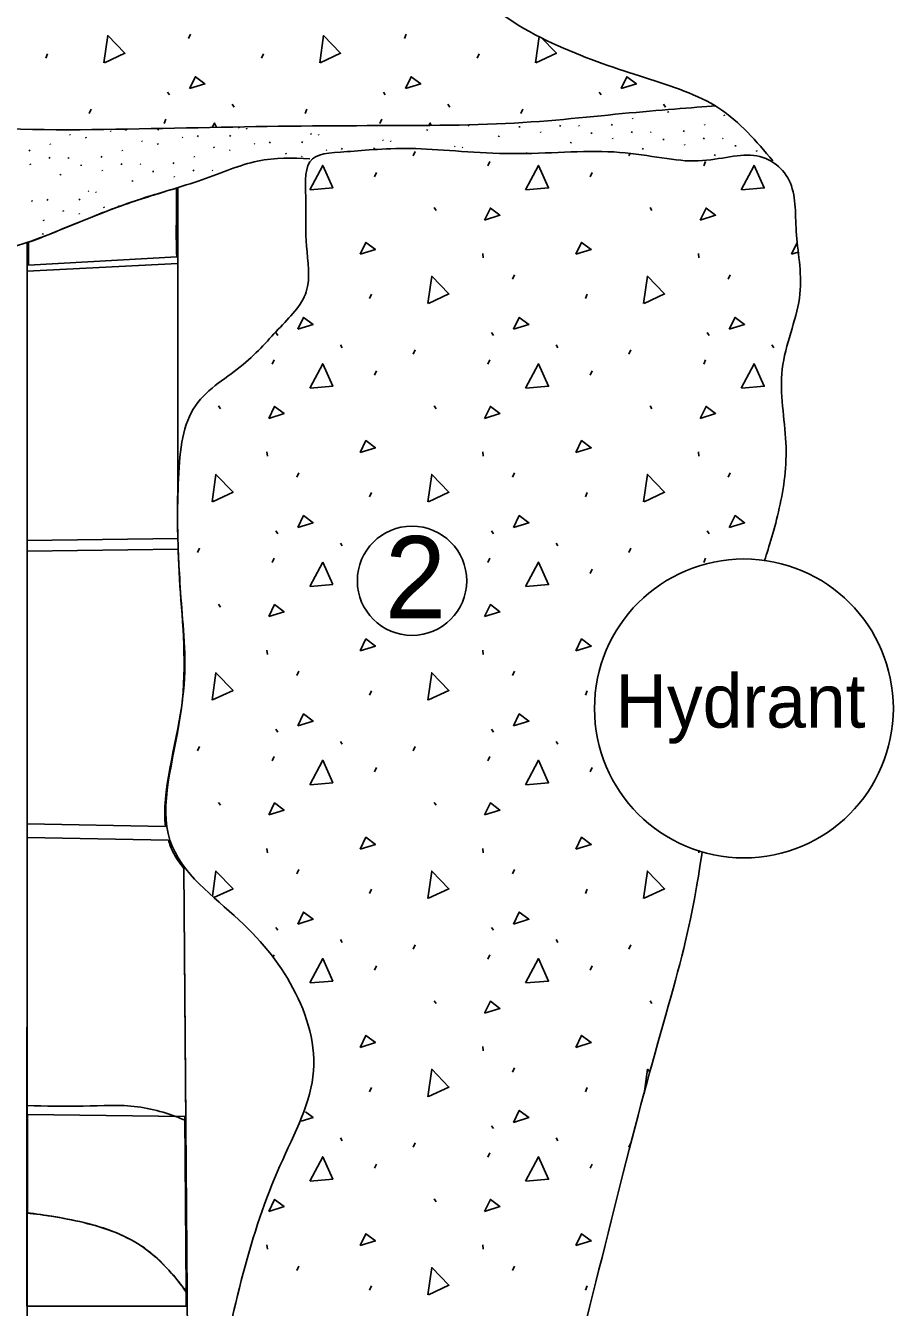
# Model space of a CAD drawing. Extents: x 1 to 19.8, y 6.7 to 26.8.
# Drawn here: x 9.551 to 11.663, y 20.723 to 23.841 of the extents above; entities that cross this region are included whole.
import ezdxf

# ---------------------------------------------------------------- set-up
doc = ezdxf.new("R2010")
doc.units = 0
for name, color, linetype in [('1 Context Lines', 7, 'Continuous'), ('3 Brick', 7, 'Continuous'), ('4 Pipes', 7, 'Continuous'), ('5 Text', 7, 'Continuous'), ('Fill', 7, 'Continuous'), ('Temp', 7, 'Continuous')]:
    doc.layers.add(name, color=color, linetype=linetype)

msp = doc.modelspace()

# ---------------------------------------------------------------- linework, layer by layer
at = {"layer": '1 Context Lines'}
for points in [[(11.3693, 23.5117), (11.3296, 23.5591), (11.2497, 23.6541), (11.0612, 23.7122), (10.8498, 23.7818), (10.6205, 23.911), (10.4818, 24.1778), (10.2528, 24.3564), (10.0215, 24.5646), (9.5148, 24.6135), (8.7202, 24.5523), (7.4972, 24.6014), (6.195, 24.5466), (5.0307, 24.6053), (4.1306, 24.536), (3.5089, 24.5759), (3.1292, 24.5483), (2.9989, 24.5567), (2.9739, 24.5587)], [(2.7384, 23.7552), (2.8088, 23.7418), (2.9882, 23.7109), (3.3083, 23.7281), (3.6789, 23.6729), (4.0767, 23.6709), (4.4377, 23.69), (4.763, 23.6938), (5.0382, 23.7796), (5.3916, 23.6671), (5.789, 23.7291), (6.2233, 23.7408), (6.5904, 23.6926), (7.0205, 23.7115), (7.5039, 23.7483), (7.9934, 23.6932), (8.4745, 23.6795), (8.9204, 23.6708), (9.3938, 23.5801), (9.859, 23.5904), (10.311, 23.5991), (10.7156, 23.5953), (11.0117, 23.6291), (11.1753, 23.6414), (11.2309, 23.6452)], [(11.3495, 22.5397), (11.3599, 22.5718), (11.3886, 22.6632), (11.4117, 22.8223), (11.3724, 23.007), (11.4533, 23.1805), (11.4196, 23.3349), (11.4308, 23.4654), (11.3306, 23.5478), (11.1855, 23.4935), (10.9942, 23.5467), (10.7332, 23.5199), (10.4871, 23.5494), (10.3225, 23.5313), (10.2249, 23.53), (10.2363, 23.4049), (10.2301, 23.3077), (10.2527, 23.1872), (10.1649, 23.1041), (10.0844, 23.008), (9.9381, 22.9259), (9.9191, 22.7351), (9.9218, 22.4865), (9.9556, 22.1872), (9.8395, 21.847), (10.0749, 21.675), (10.2134, 21.5088), (10.2836, 21.2842), (10.1561, 21.0571), (10.0734, 20.796), (10.0079, 20.4862), (9.9671, 20.2107), (9.9472, 19.9611), (10.0009, 19.7371), (9.935, 19.4847), (10.0431, 19.2801), (9.9933, 19.1159), (10.0492, 19.0718), (10.1101, 19.1573), (10.2282, 19.2516), (10.4746, 19.4173), (10.6517, 19.6681), (10.7561, 19.9777), (10.8256, 20.3436), (10.947, 20.8132), (11.0652, 21.2914), (11.1682, 21.6296), (11.1924, 21.7942), (11.1974, 21.8306)], [(11.3495, 22.5397), (11.3599, 22.5718), (11.3886, 22.6632), (11.4117, 22.8223), (11.3724, 23.007), (11.4533, 23.1805), (11.4196, 23.3349), (11.4308, 23.4654), (11.3306, 23.5478), (11.1855, 23.4935), (10.9942, 23.5467), (10.7332, 23.5199), (10.4871, 23.5494), (10.3225, 23.5313), (10.2249, 23.53), (10.2363, 23.4049), (10.2301, 23.3077), (10.2527, 23.1872), (10.1649, 23.1041), (10.0844, 23.008), (9.9381, 22.9259), (9.9191, 22.7351), (9.9218, 22.4865), (9.9556, 22.1872), (9.8395, 21.847), (10.0749, 21.675), (10.2134, 21.5088), (10.2836, 21.2842), (10.1561, 21.0571), (10.0734, 20.796), (10.0079, 20.4862), (9.9671, 20.2107), (9.9472, 19.9611), (10.0009, 19.7371), (9.935, 19.4847), (10.0431, 19.2801), (9.9933, 19.1159), (10.0492, 19.0718), (10.1101, 19.1573), (10.2282, 19.2516), (10.4746, 19.4173), (10.6517, 19.6681), (10.7561, 19.9777), (10.8256, 20.3436), (10.947, 20.8132), (11.0652, 21.2914), (11.1682, 21.6296), (11.1924, 21.7942), (11.1974, 21.8306)], [(5.679, 23.3111), (5.7123, 23.3083), (5.7856, 23.3047), (5.9465, 23.3338), (6.1082, 23.2223), (6.335, 23.1916), (6.457, 23.3405), (6.6556, 23.3687), (6.8584, 23.4045), (7.07, 23.3091), (7.26, 23.3298), (7.4479, 23.3672), (7.606, 23.2311), (7.8308, 23.1902), (8.0822, 23.0997), (8.2992, 22.9721), (8.4993, 23.0247), (8.6675, 22.9919), (8.8536, 23.1341), (9.1086, 23.1394), (9.312, 23.2765), (9.4946, 23.2853), (9.6571, 23.3529), (9.8209, 23.4192), (9.9863, 23.463), (10.1156, 23.5217), (10.2017, 23.5184), (10.2427, 23.5168)]]:
    msp.add_open_spline(points, degree=3, dxfattribs=at)
at = {"layer": '3 Brick'}
for p, q in [((9.9189, 23.4455), (9.9189, 23.3895)), ((9.9216, 23.4463), (9.9216, 22.7041)), ((9.5554, 23.3122), (9.5554, 17.5554)), ((9.5586, 23.2583), (9.5587, 23.3138)), ((9.5587, 23.3138), (9.5587, 23.3135)), ((9.5554, 23.243), (9.9216, 23.2617)), ((9.9191, 23.2785), (9.5586, 23.2583)), ((9.9216, 23.2617), (9.9216, 22.7041)), ((9.5554, 22.5883), (9.5554, 23.243)), ((9.9218, 22.593), (9.5554, 22.5883)), ((9.9227, 22.5671), (9.5554, 22.5624)), ((9.5554, 22.5624), (9.5554, 21.8991)), ((9.5554, 21.8991), (9.8919, 21.8924)), ((9.5554, 21.866), (9.8988, 21.8592)), ((9.5554, 21.2138), (9.5554, 21.866)), ((9.9368, 21.7902), (9.9503, 19.9454)), ((9.9368, 21.7902), (9.9413, 21.1772)), ((9.5545, 20.7258), (9.5545, 21.4039)), ((9.5558, 20.9529), (9.5558, 21.1916)), ((9.5558, 21.1916), (9.9391, 21.1872)), ((9.9391, 21.1872), (9.942, 20.762)), ((9.5545, 20.7258), (9.5554, 20.952)), ((9.942, 20.7595), (9.942, 20.7258)), ((9.942, 20.7258), (9.5545, 20.7258))]:
    msp.add_line(p, q, dxfattribs=at)
for points, degree in [([(9.5587, 23.3135), (9.5846, 23.3227), (9.6777, 23.3613), (9.7964, 23.4092), (9.8924, 23.4374), (9.9189, 23.4455)], 3), ([(9.9189, 23.3895), (9.9179, 23.3519), (9.9181, 23.315), (9.9191, 23.2785)], 2), ([(9.9216, 22.7041), (9.9206, 22.6664), (9.9208, 22.6296), (9.9218, 22.593)], 2), ([(9.8919, 21.8924), (9.8815, 21.9727), (9.9532, 22.209), (9.9287, 22.4252), (9.923, 22.5589), (9.9227, 22.5671)], 3), ([(9.8988, 21.8592), (9.9015, 21.8501), (9.9107, 21.8259), (9.9257, 21.8037), (9.9368, 21.7902)], 3), ([(9.9413, 21.1772), (9.9073, 21.1911), (9.8254, 21.2193), (9.6929, 21.2101), (9.599, 21.2123), (9.5554, 21.2138)], 3), ([(9.5554, 21.2138), (9.599, 21.2123), (9.6929, 21.2101), (9.8254, 21.2193), (9.9073, 21.1911), (9.9413, 21.1772)], 3), ([(9.5554, 20.952), (9.5923, 20.948), (9.7067, 20.9319), (9.856, 20.8736), (9.925, 20.7851), (9.9444, 20.756)], 3), ([(9.942, 20.762), (9.9109, 20.8022), (9.8449, 20.878), (9.708, 20.9314), (9.595, 20.9476), (9.5558, 20.9529)], 3)]:
    msp.add_open_spline(points, degree=degree, dxfattribs=at)
at = {"layer": '4 Pipes'}
msp.add_circle((11.2992, 22.1796), 0.3636, dxfattribs=at)
at = {"layer": '5 Text'}
msp.add_circle((10.4916, 22.4902), 0.133, dxfattribs=at)
at = {"layer": 'Fill'}
for p, q in [((9.9481, 23.8097), (9.9528, 23.8202)), ((10.4731, 23.8097), (10.4777, 23.8202)), ((9.6003, 23.7619), (9.605, 23.7724)), ((10.1253, 23.7619), (10.1299, 23.7724)), ((10.6502, 23.7619), (10.6549, 23.7724)), ((9.897, 23.6792), (9.9017, 23.6722)), ((10.4219, 23.6792), (10.4266, 23.6722)), ((10.9469, 23.6792), (10.9516, 23.6722)), ((9.7064, 23.6268), (9.7111, 23.6372)), ((10.054, 23.6496), (10.0587, 23.6426)), ((10.2313, 23.6268), (10.236, 23.6372)), ((10.5789, 23.6496), (10.5836, 23.6426)), ((10.7563, 23.6268), (10.7609, 23.6372)), ((11.1039, 23.6496), (11.1085, 23.6426)), ((9.8882, 23.6024), (9.8929, 23.6129)), ((10.4131, 23.6024), (10.4178, 23.6129)), ((11.028, 23.6158), (11.0291, 23.6138)), ((11.1144, 23.6318), (11.1156, 23.6297)), ((11.2509, 23.6235), (11.2521, 23.6214)), ((9.659, 23.5762), (9.6601, 23.5741)), ((9.7576, 23.5849), (9.7587, 23.5828)), ((9.7948, 23.5855), (9.7963, 23.5883)), ((9.8734, 23.5862), (9.875, 23.5891)), ((9.9699, 23.5702), (9.9714, 23.573)), ((10.0485, 23.5709), (10.0501, 23.5738)), ((10.0701, 23.5936), (10.0712, 23.5915)), ((10.0888, 23.5912), (10.0899, 23.5891)), ((10.2452, 23.5783), (10.2463, 23.5762)), ((10.2638, 23.5759), (10.265, 23.5738)), ((10.5273, 23.5853), (10.5289, 23.5882)), ((10.6291, 23.5977), (10.6302, 23.5957)), ((10.7024, 23.57), (10.704, 23.5728)), ((10.7533, 23.5957), (10.7534, 23.5927)), ((10.8042, 23.5824), (10.8053, 23.5803)), ((10.8509, 23.5955), (10.8525, 23.5983)), ((10.8971, 23.5979), (10.8982, 23.5958)), ((10.9284, 23.5804), (10.9285, 23.5774)), ((10.9771, 23.598), (10.9787, 23.6009)), ((11.026, 23.5801), (11.0275, 23.583)), ((11.0722, 23.5825), (11.0733, 23.5804)), ((11.1522, 23.5827), (11.1538, 23.5855)), ((11.2031, 23.6005), (11.2042, 23.5984)), ((9.6111, 23.5532), (9.6123, 23.5511)), ((9.6976, 23.5692), (9.6987, 23.5671)), ((9.8341, 23.5608), (9.8352, 23.5587)), ((9.8727, 23.5539), (9.8738, 23.5518)), ((9.9327, 23.5696), (9.9338, 23.5675)), ((10.0092, 23.5455), (10.0103, 23.5434)), ((10.1078, 23.5542), (10.1089, 23.5522)), ((10.1449, 23.5549), (10.1465, 23.5577)), ((10.2236, 23.5556), (10.2252, 23.5585)), ((10.32, 23.5395), (10.3216, 23.5424)), ((10.3987, 23.5403), (10.4003, 23.5431)), ((10.4202, 23.563), (10.4214, 23.5609)), ((10.4389, 23.5606), (10.4401, 23.5585)), ((10.5953, 23.5477), (10.5965, 23.5456)), ((10.614, 23.5453), (10.6152, 23.5432)), ((10.8775, 23.5547), (10.8791, 23.5575)), ((10.9792, 23.5671), (10.9804, 23.565)), ((11.0526, 23.5393), (11.0541, 23.5422)), ((11.1035, 23.565), (11.1036, 23.562)), ((11.1543, 23.5518), (11.1555, 23.5497)), ((11.201, 23.5648), (11.2026, 23.5677)), ((11.2473, 23.5672), (11.2484, 23.5651)), ((11.2786, 23.5497), (11.2786, 23.5467)), ((9.5602, 23.5354), (9.5618, 23.5382)), ((9.6091, 23.5175), (9.6107, 23.5204)), ((9.6553, 23.5199), (9.6564, 23.5178)), ((9.7353, 23.5201), (9.7369, 23.5229)), ((9.7862, 23.5379), (9.7873, 23.5358)), ((9.9613, 23.5226), (9.9624, 23.5205)), ((10.0477, 23.5386), (10.0489, 23.5365)), ((10.1842, 23.5302), (10.1854, 23.5281)), ((10.2228, 23.5232), (10.224, 23.5211)), ((10.2828, 23.5389), (10.284, 23.5368)), ((10.4945, 23.5236), (10.4992, 23.5341)), ((10.7704, 23.5324), (10.771, 23.5313)), ((11.0195, 23.5236), (11.0226, 23.5306)), ((11.2277, 23.524), (11.2292, 23.5269)), ((11.3294, 23.5365), (11.3305, 23.5344)), ((9.5624, 23.5045), (9.5635, 23.5024)), ((9.6357, 23.4767), (9.6373, 23.4796)), ((9.6866, 23.5024), (9.6867, 23.4994)), ((9.7374, 23.4892), (9.7386, 23.4871)), ((9.7842, 23.5022), (9.7857, 23.505)), ((9.8304, 23.5046), (9.8315, 23.5025)), ((9.8617, 23.4871), (9.8618, 23.4841)), ((9.9104, 23.5047), (9.912, 23.5076)), ((9.9592, 23.4869), (9.9608, 23.4897)), ((10.0055, 23.4893), (10.0066, 23.4872)), ((10.4001, 23.4725), (10.4048, 23.483)), ((10.6763, 23.4993), (10.681, 23.5098)), ((10.9251, 23.4725), (10.9297, 23.483)), ((11.2013, 23.4993), (11.2059, 23.5098)), ((9.8108, 23.4614), (9.8124, 23.4642)), ((9.9125, 23.4738), (9.9137, 23.4717)), ((9.6035, 23.4156), (9.6051, 23.4185)), ((9.6821, 23.4164), (9.6837, 23.4192)), ((9.7037, 23.4391), (9.7049, 23.437)), ((9.7224, 23.4367), (9.7235, 23.4346)), ((9.5663, 23.415), (9.5675, 23.4129)), ((9.6428, 23.391), (9.6439, 23.3889)), ((9.7414, 23.3997), (9.7425, 23.3976)), ((9.7786, 23.4003), (9.7801, 23.4032)), ((10.5458, 23.3979), (10.5505, 23.3909)), ((11.0708, 23.3979), (11.0754, 23.3909)), ((9.5949, 23.368), (9.5961, 23.3659)), ((9.6814, 23.384), (9.6825, 23.3819)), ((9.5929, 23.3323), (9.5945, 23.3352)), ((10.6636, 23.2861), (10.6648, 23.2756)), ((11.1886, 23.2861), (11.1897, 23.2756)), ((10.7363, 23.2242), (10.7409, 23.2347)), ((11.2612, 23.2242), (11.2659, 23.2347)), ((10.3885, 23.1765), (10.3932, 23.187)), ((10.9134, 23.1765), (10.9181, 23.187)), ((10.1602, 23.0938), (10.1649, 23.0868)), ((10.6852, 23.0938), (10.6898, 23.0868)), ((11.2101, 23.0938), (11.2148, 23.0868)), ((10.3172, 23.0641), (10.3219, 23.0571)), ((10.4945, 23.0413), (10.4992, 23.0518)), ((10.8421, 23.0641), (10.8468, 23.0571)), ((11.0195, 23.0413), (11.0241, 23.0518)), ((11.3671, 23.0641), (11.3717, 23.0571)), ((10.1514, 23.0169), (10.1561, 23.0274)), ((10.6763, 23.0169), (10.681, 23.0274)), ((11.2013, 23.0169), (11.2059, 23.0274)), ((10.4001, 22.9901), (10.4048, 23.0006)), ((10.9251, 22.9901), (10.9297, 23.0006)), ((10.0209, 22.9156), (10.0255, 22.9086)), ((10.5458, 22.9156), (10.5505, 22.9086)), ((11.0708, 22.9156), (11.0754, 22.9086)), ((10.1387, 22.8038), (10.1399, 22.7933)), ((10.6636, 22.8038), (10.6648, 22.7933)), ((11.1886, 22.8038), (11.1897, 22.7933)), ((10.2114, 22.7419), (10.216, 22.7524)), ((10.7363, 22.7419), (10.7409, 22.7524)), ((11.2612, 22.7419), (11.2659, 22.7524)), ((10.3885, 22.6941), (10.3932, 22.7046)), ((10.9134, 22.6941), (10.9181, 22.7046)), ((10.1602, 22.6114), (10.1649, 22.6044)), ((10.6852, 22.6114), (10.6898, 22.6044)), ((11.2101, 22.6114), (11.2148, 22.6044)), ((10.3172, 22.5818), (10.3219, 22.5748)), ((10.8421, 22.5818), (10.8468, 22.5748)), ((9.9696, 22.559), (9.9743, 22.5694)), ((10.1514, 22.5346), (10.1561, 22.5451)), ((10.6763, 22.5346), (10.681, 22.5451)), ((11.0195, 22.559), (11.0241, 22.5694)), ((11.2013, 22.5346), (11.2059, 22.5451)), ((10.2428, 22.4764), (10.2743, 22.5358)), ((10.2743, 22.5358), (10.2988, 22.481)), ((10.9251, 22.5078), (10.9297, 22.5183)), ((10.2988, 22.481), (10.244, 22.4764)), ((10.0209, 22.4332), (10.0255, 22.4262)), ((10.1387, 22.3214), (10.1399, 22.311)), ((10.6636, 22.3214), (10.6648, 22.311)), ((10.2114, 22.2596), (10.216, 22.2701)), ((10.7363, 22.2596), (10.7409, 22.2701)), ((10.3885, 22.2118), (10.3932, 22.2223)), ((10.9134, 22.2118), (10.9181, 22.2223)), ((10.1602, 22.1291), (10.1649, 22.1221)), ((10.6852, 22.1291), (10.6898, 22.1221)), ((9.9696, 22.0766), (9.9743, 22.0871)), ((10.3172, 22.0994), (10.3219, 22.0925)), ((10.4945, 22.0766), (10.4992, 22.0871)), ((10.8421, 22.0994), (10.8468, 22.0925)), ((10.1514, 22.0523), (10.1561, 22.0628)), ((10.6763, 22.0523), (10.681, 22.0628)), ((10.4001, 22.0255), (10.4048, 22.036)), ((10.9251, 22.0255), (10.9297, 22.036)), ((10.0209, 21.9509), (10.0255, 21.9439)), ((10.5458, 21.9509), (10.5505, 21.9439)), ((10.1387, 21.8391), (10.1399, 21.8286)), ((10.6636, 21.8391), (10.6648, 21.8286)), ((11.1891, 21.8346), (11.1897, 21.8286)), ((10.2114, 21.7773), (10.216, 21.7878)), ((10.7363, 21.7773), (10.7409, 21.7878)), ((10.3885, 21.7295), (10.3932, 21.74)), ((10.9134, 21.7295), (10.9181, 21.74)), ((10.1602, 21.6468), (10.1649, 21.6398)), ((10.6852, 21.6468), (10.6898, 21.6398)), ((10.3172, 21.6171), (10.3219, 21.6101)), ((10.8421, 21.6171), (10.8468, 21.6101)), ((10.1531, 21.5738), (10.1561, 21.5805)), ((10.4945, 21.5943), (10.4992, 21.6048)), ((10.6763, 21.57), (10.681, 21.5805)), ((11.0195, 21.5943), (11.0241, 21.6048)), ((10.4001, 21.5432), (10.4048, 21.5537)), ((10.9251, 21.5432), (10.9297, 21.5537)), ((10.5458, 21.4686), (10.5505, 21.4616)), ((11.0708, 21.4686), (11.0754, 21.4616)), ((10.6636, 21.3568), (10.6648, 21.3463)), ((10.7363, 21.2949), (10.7409, 21.3054)), ((10.3885, 21.2472), (10.3932, 21.2577)), ((10.9134, 21.2472), (10.9181, 21.2577)), ((10.6852, 21.1645), (10.6898, 21.1575)), ((10.3172, 21.1348), (10.3219, 21.1278)), ((10.4945, 21.112), (10.4992, 21.1225)), ((10.8421, 21.1348), (10.8468, 21.1278)), ((11.0195, 21.112), (11.0241, 21.1225)), ((10.6763, 21.0877), (10.681, 21.0982)), ((10.4001, 21.0609), (10.4048, 21.0713)), ((10.9251, 21.0609), (10.9297, 21.0713)), ((10.5458, 20.9863), (10.5505, 20.9793)), ((10.1387, 20.8745), (10.1399, 20.864)), ((10.6636, 20.8745), (10.6648, 20.864)), ((10.2114, 20.8126), (10.216, 20.8231)), ((10.7363, 20.8126), (10.7409, 20.8231)), ((10.3885, 20.7648), (10.3932, 20.7753)), ((10.9134, 20.7648), (10.9181, 20.7753))]:
    msp.add_line(p, q, dxfattribs=at)
for points in [[(9.7421, 23.7499), (9.7514, 23.8165), (9.7931, 23.7734), (9.7432, 23.7503)], [(10.2671, 23.7499), (10.2763, 23.8165), (10.318, 23.7734), (10.2681, 23.7503)], [(10.792, 23.7499), (10.8009, 23.8145)], [(10.8054, 23.8122), (10.843, 23.7734), (10.7931, 23.7503)], [(9.9505, 23.6874), (9.9645, 23.7165), (9.9878, 23.699), (9.9505, 23.6874)], [(10.4754, 23.6874), (10.4894, 23.7165), (10.5127, 23.699), (10.4754, 23.6874)], [(11.0003, 23.6874), (11.0143, 23.7165), (11.0376, 23.699), (11.0003, 23.6874)], [(10.0055, 23.5931), (10.0111, 23.6036), (10.0157, 23.5933)], [(10.5329, 23.5978), (10.536, 23.6036), (10.5386, 23.5979)], [(10.2428, 23.441), (10.2743, 23.5004), (10.2988, 23.4457), (10.244, 23.441)], [(10.7677, 23.441), (10.7992, 23.5004), (10.8237, 23.4457), (10.7689, 23.441)], [(11.2927, 23.441), (11.3241, 23.5004), (11.3486, 23.4457), (11.2938, 23.441)], [(10.6682, 23.3676), (10.6822, 23.3967), (10.7055, 23.3792), (10.6682, 23.3676)], [(11.1931, 23.3676), (11.2071, 23.3967), (11.2304, 23.3792), (11.1931, 23.3676)], [(10.3654, 23.2843), (10.3794, 23.3134), (10.4027, 23.2959), (10.3654, 23.2843)], [(10.8903, 23.2843), (10.9043, 23.3134), (10.9276, 23.2959), (10.8903, 23.2843)], [(11.4153, 23.2843), (11.4291, 23.3132)], [(11.4314, 23.2893), (11.4153, 23.2843)], [(10.5303, 23.1644), (10.5395, 23.231), (10.5812, 23.1879), (10.5314, 23.1648)], [(11.0552, 23.1644), (11.0644, 23.231), (11.1062, 23.1879), (11.0563, 23.1648)], [(10.2137, 23.1019), (10.2277, 23.131), (10.251, 23.1135), (10.2137, 23.1019)], [(10.7386, 23.1019), (10.7526, 23.131), (10.7759, 23.1135), (10.7386, 23.1019)], [(11.2635, 23.1019), (11.2775, 23.131), (11.3008, 23.1135), (11.2635, 23.1019)], [(10.2428, 22.9587), (10.2743, 23.0181), (10.2988, 22.9633), (10.244, 22.9587)], [(10.7677, 22.9587), (10.7992, 23.0181), (10.8237, 22.9633), (10.7689, 22.9587)], [(11.2927, 22.9587), (11.3241, 23.0181), (11.3486, 22.9633), (11.2938, 22.9587)], [(10.1432, 22.8853), (10.1572, 22.9144), (10.1805, 22.8969), (10.1432, 22.8853)], [(10.6682, 22.8853), (10.6822, 22.9144), (10.7055, 22.8969), (10.6682, 22.8853)], [(11.1931, 22.8853), (11.2071, 22.9144), (11.2304, 22.8969), (11.1931, 22.8853)], [(10.3654, 22.802), (10.3794, 22.8311), (10.4027, 22.8136), (10.3654, 22.802)], [(10.8903, 22.802), (10.9043, 22.8311), (10.9276, 22.8136), (10.8903, 22.802)], [(10.0053, 22.6821), (10.0146, 22.7487), (10.0563, 22.7056), (10.0064, 22.6825)], [(10.5303, 22.6821), (10.5395, 22.7487), (10.5812, 22.7056), (10.5314, 22.6825)], [(11.0552, 22.6821), (11.0644, 22.7487), (11.1062, 22.7056), (11.0563, 22.6825)], [(10.2137, 22.6196), (10.2277, 22.6487), (10.251, 22.6312), (10.2137, 22.6196)], [(10.7386, 22.6196), (10.7526, 22.6487), (10.7759, 22.6312), (10.7386, 22.6196)], [(11.2635, 22.6196), (11.2775, 22.6487), (11.3008, 22.6312), (11.2635, 22.6196)], [(10.7677, 22.4764), (10.7992, 22.5358), (10.8237, 22.481), (10.7689, 22.4764)], [(10.1432, 22.4029), (10.1572, 22.4321), (10.1805, 22.4146), (10.1432, 22.4029)], [(10.6682, 22.4029), (10.6822, 22.4321), (10.7055, 22.4146), (10.6682, 22.4029)], [(10.3654, 22.3196), (10.3794, 22.3488), (10.4027, 22.3313), (10.3654, 22.3196)], [(10.8903, 22.3196), (10.9043, 22.3488), (10.9276, 22.3313), (10.8903, 22.3196)], [(10.0053, 22.1998), (10.0146, 22.2664), (10.0563, 22.2233), (10.0064, 22.2002)], [(10.5303, 22.1998), (10.5395, 22.2664), (10.5812, 22.2233), (10.5314, 22.2002)], [(10.2137, 22.1372), (10.2277, 22.1664), (10.251, 22.1489), (10.2137, 22.1372)], [(10.7386, 22.1372), (10.7526, 22.1664), (10.7759, 22.1489), (10.7386, 22.1372)], [(10.2428, 21.994), (10.2743, 22.0535), (10.2988, 21.9987), (10.244, 21.994)], [(10.7677, 21.994), (10.7992, 22.0535), (10.8237, 21.9987), (10.7689, 21.994)], [(10.1432, 21.9206), (10.1572, 21.9498), (10.1805, 21.9323), (10.1432, 21.9206)], [(10.6682, 21.9206), (10.6822, 21.9498), (10.7055, 21.9323), (10.6682, 21.9206)], [(10.3654, 21.8373), (10.3794, 21.8664), (10.4027, 21.849), (10.3654, 21.8373)], [(10.8903, 21.8373), (10.9043, 21.8664), (10.9276, 21.849), (10.8903, 21.8373)], [(10.006, 21.7226), (10.0146, 21.784), (10.0563, 21.7409), (10.0098, 21.7194)], [(10.5303, 21.7174), (10.5395, 21.784), (10.5812, 21.7409), (10.5314, 21.7178)], [(11.0552, 21.7174), (11.0644, 21.784), (11.1062, 21.7409), (11.0563, 21.7178)], [(10.2137, 21.6549), (10.2277, 21.684), (10.251, 21.6666), (10.2137, 21.6549)], [(10.7386, 21.6549), (10.7526, 21.684), (10.7759, 21.6666), (10.7386, 21.6549)], [(10.2428, 21.5117), (10.2743, 21.5711), (10.2988, 21.5164), (10.244, 21.5117)], [(10.7677, 21.5117), (10.7992, 21.5711), (10.8237, 21.5164), (10.7689, 21.5117)], [(10.6682, 21.4383), (10.6822, 21.4674), (10.7055, 21.4499), (10.6682, 21.4383)], [(10.3654, 21.355), (10.3794, 21.3841), (10.4027, 21.3666), (10.3654, 21.355)], [(10.8903, 21.355), (10.9043, 21.3841), (10.9276, 21.3666), (10.8903, 21.355)], [(10.5303, 21.2351), (10.5395, 21.3017), (10.5812, 21.2586), (10.5314, 21.2355)], [(11.0562, 21.2423), (11.0644, 21.3017), (11.0706, 21.2953)], [(10.2322, 21.1983), (10.251, 21.1842), (10.2222, 21.1752)], [(10.7386, 21.1726), (10.7526, 21.2017), (10.7759, 21.1842), (10.7386, 21.1726)], [(10.2428, 21.0294), (10.2743, 21.0888), (10.2988, 21.0341), (10.244, 21.0294)], [(10.7677, 21.0294), (10.7992, 21.0888), (10.8237, 21.0341), (10.7689, 21.0294)], [(10.1432, 20.956), (10.1572, 20.9851), (10.1805, 20.9676), (10.1432, 20.956)], [(10.6682, 20.956), (10.6822, 20.9851), (10.7055, 20.9676), (10.6682, 20.956)], [(10.3654, 20.8727), (10.3794, 20.9018), (10.4027, 20.8843), (10.3654, 20.8727)], [(10.8903, 20.8727), (10.9043, 20.9018), (10.9276, 20.8843), (10.8903, 20.8727)], [(10.5303, 20.7528), (10.5395, 20.8194), (10.5812, 20.7763), (10.5314, 20.7532)]]:
    msp.add_lwpolyline(points, dxfattribs=at)
at = {"layer": 'Temp'}
msp.add_open_spline([(9.5554, 20.952), (9.5923, 20.948), (9.7067, 20.9319), (9.856, 20.8736), (9.925, 20.7851), (9.9444, 20.756)], degree=3, dxfattribs=at)

# ---------------------------------------------------------------- texts
at = {"layer": '4 Pipes'}
msp.add_text('Hydrant', height=0.13, dxfattribs=at).set_placement((10.9863, 22.1329))
at = {"layer": '5 Text'}
msp.add_text('2', height=0.2, dxfattribs=at).set_placement((10.4257, 22.3989))

doc.saveas('drawing.dxf')
